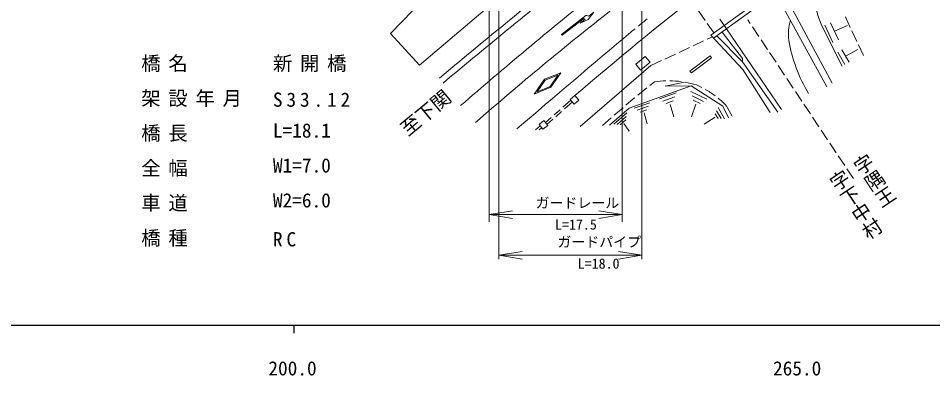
# Model space of a CAD drawing. Units: millimetres, scale not verified. Extents: x 40000 to 680000, y 20000 to 380000.
# Drawn here: x 232437 to 350504, y 198499 to 244567 of the extents above; entities that cross this region are included whole.
import ezdxf
from ezdxf.enums import TextEntityAlignment as Align

# ---------------------------------------------------------------- set-up
doc = ezdxf.new("R2010")
doc.units = ezdxf.units.MM
doc.header["$LTSCALE"] = 1000
doc.layers.add('M-STR-HTXT', color=7, linetype='Continuous')
doc.layers.add('M-TTL-BAND', color=7, linetype='Continuous', lineweight=25)
doc.layers.add('M-WORK', color=1, linetype='Continuous', lineweight=13)
doc.styles.add('@ＭＳ ゴシック', font='')
doc.styles.add('ＭＳ ゴシック', font='')
doc.styles.get('@ＭＳ ゴシック').set_extended_font_data('@MS Gothic')
doc.styles.get('ＭＳ ゴシック').set_extended_font_data('MS Gothic')

# ---------------------------------------------------------------- blocks, each defined once
blk = doc.blocks.new('open_arrow')
at = {"color": 0, "linetype": 'Continuous', "lineweight": -2}
blk.add_lwpolyline([(7.5, 1.25), (0, 0), (7.5, -1.25)], dxfattribs=at)

msp = doc.modelspace()

# ---------------------------------------------------------------- linework, layer by layer
at = {"layer": 'M-TTL-BAND'}
for p, q in [((40000, 205000), (579000, 205000)), ((268000, 205000), (268000, 204000))]:
    msp.add_line(p, q, dxfattribs=at)
at = {"layer": 'M-WORK'}
for p, q in [((293241, 279176), (293241, 218334)), ((294475, 279007), (294475, 213526)), ((310403, 279176), (310403, 218334)), ((312941, 279176), (312941, 213526)), ((305651, 256770), (284238, 238541)), ((331848, 249625), (321875, 242378)), ((331774, 248954), (322219, 242010)), ((336839, 235747), (330210, 247817)), ((280477, 242603), (283386, 245581)), ((337519, 236194), (332364, 245773)), ((321113, 244296), (320243, 245518)), ((323883, 243219), (323013, 244441)), ((339862, 243402), (339223, 244759)), ((322273, 242667), (321403, 243889)), ((330962, 232808), (323883, 243219)), ((326949, 243888), (326624, 244376)), ((328058, 242223), (327227, 243472)), ((336366, 243252), (338793, 238380)), ((337601, 241455), (336564, 243671)), ((338327, 241783), (337289, 243999)), ((337808, 242891), (339501, 243656)), ((284238, 238541), (280477, 242603)), ((321371, 241867), (322053, 242187)), ((325987, 237972), (321875, 242378)), ((322650, 242323), (325936, 238936)), ((323301, 242796), (325936, 239384)), ((340714, 241592), (340075, 242949)), ((319560, 241019), (320918, 241655)), ((329167, 240559), (328335, 241807)), ((341567, 239783), (340927, 241140)), ((315938, 239321), (317296, 239957)), ((317749, 240170), (319107, 240806)), ((319163, 237764), (321762, 239727)), ((321762, 239727), (321943, 239487)), ((330276, 238894), (329444, 240143)), ((339158, 238615), (338244, 240211)), ((339700, 238901), (338786, 240496)), ((339243, 239698), (340844, 240541)), ((312151, 238636), (313378, 239655)), ((312151, 238636), (312783, 237876)), ((312783, 237876), (314009, 238895)), ((313378, 239655), (314009, 238895)), ((314127, 238472), (315485, 239108)), ((319344, 237525), (321943, 239487)), ((325936, 239384), (325936, 238936)), ((325936, 238936), (330497, 232464)), ((314127, 238472), (304969, 230639)), ((319163, 237764), (319344, 237525)), ((329499, 232430), (325987, 237972)), ((331385, 237230), (330553, 238478)), ((313991, 235907), (314594, 236393)), ((315980, 235842), (318441, 236344)), ((332494, 235565), (331662, 236814)), ((311323, 233002), (319337, 235863)), ((312434, 234651), (313601, 235593)), ((315980, 235842), (319337, 235863)), ((319280, 235119), (321339, 234142)), ((319337, 235863), (323390, 233260)), ((333602, 233901), (332771, 235149)), ((303456, 233727), (303776, 234010)), ((303650, 233498), (303966, 233777)), ((310900, 233367), (311840, 234173)), ((311840, 234173), (312044, 234338)), ((315249, 234181), (317389, 234946)), ((315665, 233883), (317194, 234429)), ((316082, 233585), (316999, 233913)), ((319429, 234562), (320900, 233865)), ((319579, 234005), (320461, 233587)), ((301634, 232119), (302384, 232780)), ((302758, 233111), (303456, 233727)), ((302948, 232878), (303650, 233498)), ((308759, 230781), (311323, 233002)), ((309382, 232066), (310521, 233042)), ((311964, 232964), (313987, 233693)), ((312348, 232712), (313793, 233233)), ((312733, 232461), (313600, 232774)), ((316615, 233478), (317058, 231850)), ((319923, 233518), (319343, 231850)), ((322605, 232656), (323210, 231631)), ((322785, 233054), (323631, 231619)), ((323390, 233260), (324130, 231745)), ((323889, 233260), (324593, 231936)), ((334711, 232236), (333880, 233485)), ((300509, 231126), (301259, 231788)), ((300699, 230893), (301449, 231555)), ((301823, 231886), (302573, 232548)), ((307863, 230764), (309002, 231740)), ((309348, 230933), (311007, 232380)), ((309758, 230891), (310942, 231925)), ((310167, 230850), (310878, 231470)), ((313231, 232381), (313614, 230959)), ((322407, 231821), (320990, 230909)), ((322426, 232258), (322789, 231643)), ((335820, 230572), (334988, 231820)), ((299214, 230173), (299808, 230698)), ((299682, 230187), (300001, 230469)), ((310638, 230994), (311328, 230001)), ((336929, 228907), (336097, 230156)), ((338038, 227243), (337206, 228491)), ((339147, 225579), (338315, 226827)), ((340255, 223914), (339424, 225162)), ((293241, 219267), (310403, 219267)), ((294475, 214026), (312941, 214026)), ((294475, 214026), (312941, 214026))]:
    msp.add_line(p, q, dxfattribs=at)
for points in [[(302682, 242381), (302591, 242500), (305732, 244916), (305794, 244925), (305862, 244921), (306113, 244857), (306748, 245342), (306035, 244405), (304979, 243962), (305617, 244466), (305472, 244526)], [(299051, 234792), (301212, 235680), (302472, 237545), (300381, 236712)], [(299422, 235091), (300469, 236602), (302115, 237257), (301123, 235790)], [(303691, 234115), (304311, 234620), (304816, 234000), (304196, 233495)], [(299678, 230880), (300299, 231385), (300804, 230764), (300183, 230259)]]:
    msp.add_lwpolyline(points, close=True, dxfattribs=at)
for centre, radius, start, end in [((1029972, -655974), 1161668, 127.97275, 129.77269), ((1279916, -956374), 1551647, 128.92511, 129.77174), ((625931, -141531), 494903, 128.08691, 130.53135), ((647279, -178424), 545431, 128.62623, 130.98491), ((346202, 248201), 11011, 181.66079, 206.7122), ((584268, -105062), 445823, 128.11732, 131.05126), ((506234, 6361), 306271, 128.96839, 129.249), ((506234, 6361), 306271, 129.34254, 129.47286), ((338465, 242474), 6598, 163.74257, 186.51546), ((1178061, -794043), 1351248, 129.88727, 130.7055), ((352144, 245368), 20560, 190.20701, 210.74763), ((316358, 223913), 12605, 91.3941, 98.04665), ((316358, 223913), 12605, 82.30293, 89.12131), ((316358, 223913), 12605, 73.21176, 80.03014), ((315336, 225168), 11774, 62.87782, 66.67084), ((315336, 225168), 11774, 53.14552, 60.44475), ((315336, 225168), 11774, 43.41321, 50.71244)]:
    msp.add_arc(centre, radius, start, end, dxfattribs=at)

# ---------------------------------------------------------------- block references
at = {"layer": 'M-WORK', "xscale": 400, "yscale": 400}
for p in [(293241, 219267), (294475, 214026)]:
    msp.add_blockref('open_arrow', p, dxfattribs=at)
at = {"layer": 'M-WORK', "xscale": 400, "yscale": 400, "rotation": 180}
for p in [(310403, 219267), (312941, 214026)]:
    msp.add_blockref('open_arrow', p, dxfattribs=at)

# ---------------------------------------------------------------- texts
at = {"layer": 'M-STR-HTXT', "style": 'ＭＳ ゴシック'}
for s, p in [('L=18.1', (265314, 228637)), ('W1=7.0', (265314, 224137)), ('W2=6.0', (265314, 219637))]:
    msp.add_text(s, height=1833, dxfattribs=at).set_placement(p, align=Align.BOTTOM_LEFT)
at = {"layer": 'M-STR-HTXT', "char_height": 1833, "attachment_point": 7, "style": 'ＭＳ ゴシック'}
for s, insert in [('\\T1.4;橋名', (248314, 237637)), ('\\T1.4;新開橋', (265314, 237637)), ('\\T1.4;架設年月', (248314, 233137)), ('\\T1.4;S33.12', (265314, 233137)), ('\\T1.4;橋長', (248314, 228637)), ('\\T1.4;全幅', (248314, 224137)), ('\\T1.4;車道', (248314, 219637)), ('\\T1.4;橋種', (248314, 215137)), ('\\T1.4;RC', (265314, 215137))]:
    msp.add_mtext(s, dxfattribs=dict(at, insert=insert))
at = {"layer": 'M-TTL-BAND', "style": 'ＭＳ ゴシック'}
for s, p in [('200.0', (267844, 199445)), ('265.0', (333000, 199445))]:
    msp.add_text(s, height=1833, dxfattribs=at).set_placement(p, align=Align.MIDDLE_CENTER)
at = {"layer": 'M-WORK'}
for s, rotation, style, p in [('至下関', 39.572, 'ＭＳ ゴシック', (283089, 228879)), ('字隅王', 303.671, '@ＭＳ ゴシック', (339677, 225963)), ('字下中村', 303.671, '@ＭＳ ゴシック', (336583, 223901))]:
    msp.add_text(s, height=1833, rotation=rotation, dxfattribs=dict(at, style=style)).set_placement(p, align=Align.BOTTOM_LEFT)
at = {"layer": 'M-WORK', "style": 'ＭＳ ゴシック'}
for s, p in [('ガードレール', (299225, 219722)), ('L=17.5', (301750, 216934)), ('ガードパイプ', (302048, 214684)), ('L=18.0', (304676, 211895))]:
    msp.add_text(s, height=1320, dxfattribs=at).set_placement(p, align=Align.BOTTOM_LEFT)

doc.saveas('drawing.dxf')
